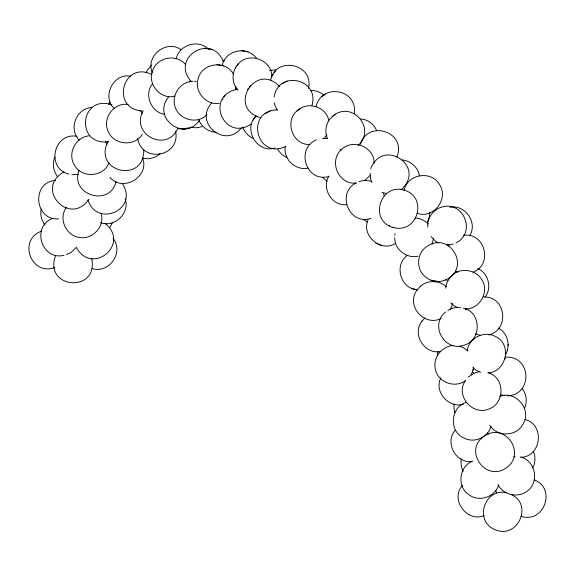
<?xml version="1.0" encoding="UTF-8"?>
<svg xmlns="http://www.w3.org/2000/svg" width="575" height="575" viewBox="0 0 575 575"><rect width="100%" height="100%" fill="white"/><g stroke="black" fill="none" stroke-linecap="round" stroke-linejoin="round"><path stroke-width="0.86" d="M354.351 113.555C357.751 88.672 321.303 82.98 316.099 106.691M374.109 163.3C374.728 146.999 352.597 138.129 341.413 149.644C328.217 161.115 338.848 185.711 356.536 182.951M271.709 77.546C273.168 59.678 246.963 50.449 237.116 65.543M285.293 146.596C282.972 159.189 295.924 171.178 308.315 168.001M429.762 212.232L429.309 216.991L427.57 221.454M454.092 403.945L453.934 408.207L454.76 412.8M370.113 173.391L370.717 179.422L371.896 182.491M471.162 374.706L473.045 370.271L473.455 367.073M487.722 372.938C506.079 372.543 512.9 344.058 495.14 336.339C484.042 330.381 468.424 338.107 467.259 350.872M505.511 354.638C510.751 345.654 507.761 332.939 498.338 328.052M437.338 355.134L437.978 351.677M473.045 370.271L473.175 369.287M505.03 359.052L505.159 358.06M505.641 354.25L505.792 353.115M507.402 350.204L507.531 349.219M508.012 345.402L508.163 344.267M452.245 303.521L451.885 306.029L450.548 309.142M235.628 89.154L236.009 86.832M433.478 238.603L432.091 244.303M404.024 190.598C406.784 174.541 430.603 169.848 439.178 184.007C449.384 198.181 433.758 219.377 417.27 213.275M41.256 208.991C39.934 214.54 41.458 220.577 45.03 224.99M274.167 96.909C278.35 69.69 319.837 78.753 311.959 105.39M445.632 288.154L446.739 283.209L449.341 278.429M461.351 458.778C460.561 462.997 461.222 467.583 463.141 471.442M116.049 181.614C109.976 207.467 69.489 194.997 79.091 170.222M270.617 80.493C275.13 55.293 314.554 63.89 308.408 88.457M394.673 235.29L395.075 233.651M176.216 58.873C178.954 44.764 198.562 38.762 208.502 49.299M189.621 82.088L190.059 80.644M491.014 426.398C488.074 437.388 474.397 443.426 464.305 438.207C448.608 431.954 450.247 407.05 466.224 402.378M524.601 408.343C527.268 402.076 526.635 394.357 522.409 388.908M396.858 157.068C407.093 131.697 367.835 119.327 360.353 144.282M54.869 157.054C51.951 163.472 53.396 171.163 57.565 176.705M222.396 64.86C225.838 49.702 247.839 45.77 256.615 58.384M55.646 255.451C43.082 289.002 98.706 293.466 91.734 258.556M440.874 377.789C433.773 391.661 448.673 408.545 463.321 404.261M146.043 72.831L147.121 70.402L151.757 65.061M143.197 110.853C129.9 134.377 167.073 153.46 177.883 128.203M370.746 168.849C382.533 137.217 427.081 166.419 401.084 189.736M238.28 63.911C231.531 70.991 231.208 83.116 238.007 90.268M237.274 89.391C204.463 95.234 223.653 142.485 251.21 124.02M279.773 86.825C255.839 60.806 226.744 107.999 260.533 117.695M253.158 120.103L256.112 115.942C242.693 128.85 256.967 153.683 274.864 148.048M469.696 235.678C478.105 222.561 464.866 204.082 449.858 207.316M498.683 484.79C495.348 496.922 479.14 502.493 469.143 494.845C456.435 487.14 459.008 465.822 472.988 461.049M108.675 104.513L109.904 101.854M532.651 467.949C535.562 462.99 535.677 456.543 533.291 451.375M368.108 219.636C360.762 235.463 380.894 252.856 395.492 243.397M108.812 163.156C103.399 177.222 81.636 178.458 74.455 165.219C67.103 153.503 75.634 136.742 89.413 135.808M328.986 175.964C321.044 188.284 332.127 206.432 346.747 204.714M112.47 222.439L110.048 227.42M417.357 289.649C405.052 305.311 424.293 327.024 441.226 318.471M422.057 321.094C411.599 333.96 424.443 354.703 440.5 351.505M465.319 309.839L466.102 308.337M108.071 141.371C92.194 172.241 144.785 184.165 143.721 149.565M448.083 246.078L448.895 244.598M465.333 380.722C455.041 395.442 472.427 415.883 488.563 409.12C504.879 403.945 505.296 378.034 488.743 372.902M199.467 120.297C184.201 142.772 151.282 117.408 168.705 96.837M455.062 430.265C444.691 442.563 455.558 463.198 471.536 461.596M66.571 207.151C58.226 217.911 65.442 235.038 78.638 237.338C91.978 240.386 105.304 226.521 101.099 213.39M326.887 134.816L324.444 138.194M88.837 199.302C69.791 227.082 34.018 188.442 63.918 171.954M223.977 96.995L225.148 95.357M249.284 87.091L250.448 85.459M274.304 72.644L275.468 71.013M235.326 68.073L236.002 67.138M222.194 99.518L222.863 98.591M247.502 89.621L248.17 88.687M272.521 75.174L273.19 74.24M152.404 83.892C143.764 94.631 151.167 112.47 164.709 114.346M485.092 297.059C492.286 288.032 488.427 272.952 477.732 268.561M370.357 175.202L364.866 180.298M434.916 281.987L435.994 280.679M462.487 485.365C449.736 499.287 466.979 522.948 484.207 515.545M420.548 286.17C427.707 279.831 439.508 280.162 446.372 286.767M452.532 274.951C461.229 267.159 476.467 269.783 482.08 280.09C489.605 292.201 479.277 309.458 465.34 308.962M445.726 311.916C429.094 324.839 444.561 352.195 463.91 345.244C481.519 340.745 481.9 312.132 463.371 308.143M417.105 289.922L420.699 286.005M449.089 278.702L451.957 275.576M421.813 321.375L424.846 318.061M142.262 134.493C133.594 148.149 110.795 144.332 107.13 128.505C103.644 116.042 115.18 102.149 128.175 104.521M241.284 127.995C224.897 149.083 193.459 122.647 211.772 102.918M160.022 153.712C155.559 158.118 148.645 159.613 142.571 158.211M298.188 110.012C283.798 119.931 292.186 145.511 309.982 144.505M333.335 115.783C326.471 120.822 323.912 130.812 327.441 138.546M358.096 145.432C376.999 128.426 351.21 99.188 332.12 116.711M407.359 255.35C393.846 264.974 400.38 288.363 416.767 289.699M75.763 247.947L70.905 252.576L66.269 254.667M206.943 114.612C197.807 124.624 179.731 120.125 175.339 107.583C170.718 95.673 180.04 81.42 192.891 81.312M235.484 89.427L236.541 88.428M468.366 376.97L474.052 373.225L478.939 371.738M277.071 109.854C244.526 110.903 256.486 160.518 285.89 146.352M483.611 436.54C463.946 450.29 484.517 480.822 504.627 468.956C527.67 455.616 506.187 421.533 484.272 435.987M321.993 96.492L323.207 95.565M298.26 109.962C308.178 101.164 326.032 107.007 328.742 120.074M323.279 95.515L325.349 93.933M333.407 115.733L335.477 114.152M296.973 110.939L300.33 108.38M465.75 380.434C455.328 388.851 437.582 382.317 435.275 368.942C432.788 357.628 441.758 346.315 453.093 345.525M447.817 310.601C451.497 307.905 456.406 306.985 460.848 307.798M355.853 183.044C336.102 193.214 349.348 226.097 371.048 218.27M316.401 139.854C295.399 148.616 305.835 182.764 328.799 176.532M287.213 81.017L281.915 83.842M455.932 242.959C476.359 233.062 464.068 201.006 442.405 206.878C433.586 209.013 426.844 217.975 427.764 227.075M265.104 113.713L270.401 110.889M52.785 218.335C30.928 226.457 41.608 260.993 64.033 255.286M41.601 231.107C17.645 239.717 30.798 276.05 54.625 267.634M473.168 272.205C493.372 264.263 484.912 232.048 463.407 235.333M359.08 181.592C363.048 180.162 367.468 180.284 371.5 181.391M488.7 334.995C509.694 329.978 506.345 296.204 483.582 296.952M453.237 243.987L450.527 244.778L446.926 244.95M499.797 396.355C515.646 390.102 532.479 409.752 522.891 424.343C516.393 436.813 496.865 437.173 489.692 425.141M188.312 127.851L184.87 128.865L178.149 128.771M202.098 126.536C198.346 127.995 194.163 128.103 190.289 127.061M78.351 174.347L71.911 174.656M418.018 256.242C406.777 258.8 394.436 249.536 394.73 237.813M222.92 61.317L224.473 60.986M91.705 107.453C76.202 108.337 68.267 129.059 79.192 140.092M269.632 70.43L275.792 69.884M223.323 61.482C211.284 31.754 169.553 58.628 191.525 81.758M233.644 74.649C226.55 59.685 201.688 62.596 198.159 78.854C194.027 91.605 206.138 105.52 219.255 103.306M174.958 96.111C160.482 100.273 146.51 83.397 152.907 69.805C157.917 56.983 176.654 53.691 185.452 64.436M182.807 129.066L185.897 128.599M186.767 128.455L189.822 127.988M108.61 141.694C74.994 146.165 79.76 94.343 111.78 104.743M310.378 90.555C315.373 90.074 320.246 92.101 324.142 95.155M521.202 457.319C541.557 456.435 545.064 424.293 524.896 419.484M507.466 395.873C532.975 394.874 531.623 355.695 505.641 357.14M55.61 180.392C30.957 182.146 34.392 220.857 58.736 218.852M436.195 281.491C441.6 281.93 447.106 280.09 451.138 276.453C466.253 264.062 451.857 237.957 433.493 243.333C430.618 243.865 428.138 245.554 425.766 247.157C417.622 253.582 416.171 266.369 422.805 274.383C425.198 276.992 428.037 279.155 431.387 280.356C441.578 282.756 435.828 281.405 430.963 280.255M322.28 138.323L327.297 138.654M216.143 132.214C208.43 132.106 201.516 126.752 198.648 119.715M360.496 118.982C367.482 119.19 374.117 124.171 376.639 130.64M142.19 110.896C110.005 109.02 122.921 59.8 152.059 74.671M393.954 227.65C418.693 233.752 428.605 194.652 401.932 189.599C378.868 185.2 369.337 222 393.954 227.65L393.034 227.269M506.553 492.717C484.236 487.622 473.635 521.647 495.42 529.819C517.565 539.242 533.348 504.721 511.326 494.558M130.468 76.159C113.476 72.831 101.423 96.758 114.281 108.459M415.279 217.99C420.232 218.184 424.796 220.563 428.325 223.941M340.005 149.593L341.493 149.838M513.762 456.651L515.193 456.888M92.173 268.532C108.919 274.074 124.365 252.116 113.023 238.445M77 136.347C53.727 131.984 45.605 168.173 68.72 174.067M504.872 395.658L500.279 394.766M235.649 88.751L237.144 89.032M241.133 50.535L244.454 51.168M244.857 51.24L248.148 51.872M204.98 48.235L208.301 48.868M208.703 48.94L211.995 49.565M216.89 64.529L220.218 65.162M220.62 65.234L223.912 65.859M194.487 81.348L196.147 81.664M401.939 159.907C410.435 160.669 418.183 167.282 419.369 175.878M480.298 335.318L475.475 333.838M447.343 244.813L448.996 245.209M412.34 288.65L417.292 289.822M407.035 255.357L407.459 255.458M381.973 192.294L386.472 193.567M100.553 222.662C114.597 228.074 130.374 212.836 125.142 198.67M521.094 516.264C543.936 524.084 556.938 488.261 534.117 479.866M520.159 456.902C535.49 460.237 539.896 482.253 527.059 491.273C517.874 498.216 503.333 495.168 498.101 484.768M459.411 346.2L463.155 347.559L468.036 351.03M388.434 225.342L389.491 225.781M375.921 243.139L381.441 245.446M445.747 279.781L447.307 280.435M480.693 372.284L476.337 370.293L472.923 367.562M287.011 157.55C283.173 155.911 279.824 153.072 277.84 149.371M457.643 307.596L453.876 305.67L450.75 302.845M180.945 49.572C166.347 39.244 145.044 56.213 152.361 72.694M438.56 242.973L435.577 241.371L431.006 236.469M455.443 270.94L457.678 272.14M253.51 138.769C248.623 136.297 244.44 132.336 242.693 127.039M363.4 219.513L367.475 222.065M327.024 181.168L322.46 177.258M105.038 223.316C130.963 244.26 91.619 276.381 76.202 247.121M109.904 177.301C123.007 193.042 150.585 176.123 142.32 157.471M140.127 110.393L142.499 113.462M472.923 372.334L473.757 373.362M105.297 141.802L107.137 144.246M277.438 110.386L275.022 105.743L274.311 102.774M122.734 184.187C138.64 209.746 96.701 228.002 88.004 199.956M487.341 432.925L488.146 434.506M495.715 490.489L496.606 492.768M383.561 193.502L384.143 195.723M175.634 131.452C180.607 156.429 142.269 163.918 137.605 138.532"/></g></svg>
